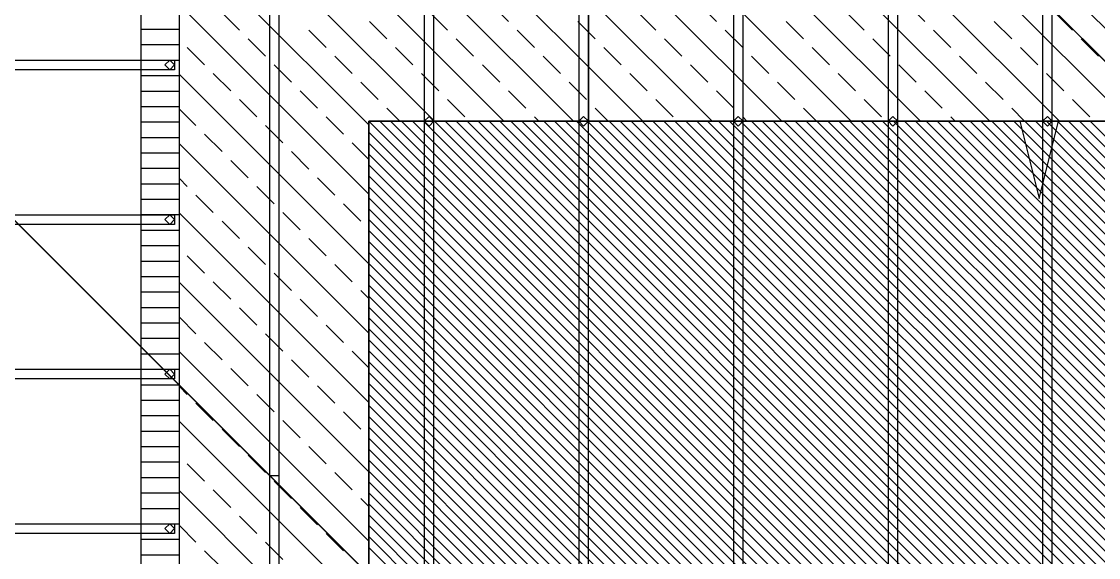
# Model space of a CAD drawing. Header units: inches. Extents: x -25328 to 8149, y -5530 to 4336.
# Drawn here: x 1272.1 to 1439.2, y 2967.9 to 3051.1 of the extents above; entities that cross this region are included whole.
import ezdxf

# ---------------------------------------------------------------- set-up
doc = ezdxf.new("R2010")
doc.units = ezdxf.units.IN
doc.header["$LTSCALE"] = 16
doc.header["$MEASUREMENT"] = 0
for name, color, linetype in [('1st_Floor_Objects_Non-Associativ', 7, 'CONTINUOUS'), ('1st_Floor_Objects_Planes', 7, 'CONTINUOUS'), ('1st_Floor_Objects_Roof_Framing', 40, 'CONTINUOUS'), ('1st_Floor_Objects_Roof_Truss', 40, 'CONTINUOUS'), ('1st_Floor_Objects_Walls', 7, 'CONTINUOUS')]:
    doc.layers.add(name, color=color, linetype=linetype)

msp = doc.modelspace()

# ---------------------------------------------------------------- linework, layer by layer
at = {"layer": '1st_Floor_Objects_Non-Associativ', "color": 7}
for p, q in [((1303.89880076, 3057.0859273), (1325.95802012, 3035.02675372)), ((1314.67510691, 3057.0859273), (1336.16820994, 3035.59282427)), ((1325.45141307, 3057.0859273), (1346.94451609, 3035.59282427)), ((1336.22771922, 3057.0859273), (1357.72082225, 3035.59282427)), ((1347.00402537, 3057.0859273), (1360.05610362, 3044.03389483)), ((1368.55663768, 3057.0859273), (1390.0497407, 3035.59282427)), ((1379.33294383, 3057.0859273), (1400.82604686, 3035.59282427)), ((1390.1092042, 3057.0859273), (1411.60235301, 3035.59282427)), ((1400.88555613, 3057.0859273), (1422.37865916, 3035.59282427)), ((1411.66181651, 3057.0859273), (1433.15496531, 3035.59282427)), ((1422.43816844, 3057.0859273), (1443.93127147, 3035.59282427)), ((1433.21442881, 3057.0859273), (1454.70757762, 3035.59282427)), ((1360.05592051, 3054.81038409), (1379.27343455, 3035.59282427)), ((1296.55604258, 3053.6524251), (1325.95802012, 3024.25044757)), ((1344.93186656, 3053.76997882), (1347.6259431, 3051.0758565)), ((1377.26096812, 3053.76979571), (1379.95504466, 3051.0756734)), ((1409.5898408, 3053.76970416), (1412.28391734, 3051.07558184)), ((1303.17342845, 3052.42314654), (1305.86750499, 3049.72902423)), ((1326.07319346, 3051.07594805), (1328.76727, 3048.38182574)), ((1335.50253001, 3052.42296343), (1338.19660655, 3049.72884112)), ((1358.40229502, 3051.07576495), (1361.09637156, 3048.38164263)), ((1367.83163157, 3052.42278033), (1370.52570811, 3049.72865801)), ((1390.73135081, 3051.0756734), (1393.42542735, 3048.38155108)), ((1400.16064158, 3052.42278033), (1402.85471812, 3049.72865801)), ((1423.06031504, 3051.0756734), (1425.75439158, 3048.38155108)), ((1432.48951426, 3052.42268878), (1435.1835908, 3049.72856646)), ((1316.64394847, 3049.72902423), (1319.33802501, 3047.03490191)), ((1348.97300425, 3049.72884112), (1351.66708079, 3047.03471881)), ((1381.30210582, 3049.72865801), (1383.99618235, 3047.0345357)), ((1413.6309785, 3049.72856646), (1416.32505503, 3047.03444415)), ((1307.21456614, 3048.38200884), (1309.90864268, 3045.68788653)), ((1339.54366771, 3048.38182574), (1342.23774424, 3045.68770342)), ((1371.87276927, 3048.38164263), (1374.56684581, 3045.68752032)), ((1404.20177928, 3048.38164263), (1406.89585582, 3045.68752032)), ((1436.53065196, 3048.38155108), (1439.2247285, 3045.68742877)), ((1297.7852296, 3047.03499346), (1300.47930613, 3044.34087115)), ((1330.11433116, 3047.03481036), (1332.8084077, 3044.34068804)), ((1362.44343272, 3047.03462725), (1365.13750926, 3044.34050494)), ((1394.77248851, 3047.0345357), (1397.46656504, 3044.34041339)), ((1427.10145274, 3047.0345357), (1429.79552928, 3044.34041339)), ((1311.25570384, 3044.34087115), (1313.94978038, 3041.64674883)), ((1320.68508616, 3045.68788653), (1323.3791627, 3042.99376422)), ((1343.5848054, 3044.34068804), (1346.27888194, 3041.64656573)), ((1353.01414195, 3045.68770342), (1355.70821849, 3042.99358111)), ((1375.91390696, 3044.34050494), (1378.6079835, 3041.64638262)), ((1385.34324351, 3045.68752032), (1388.03732005, 3042.993398)), ((1408.24291697, 3044.34050494), (1410.93699351, 3041.64638262)), ((1417.67211619, 3045.68742877), (1420.36619273, 3042.99330645)), ((1296.55604258, 3042.87593585), (1325.95802012, 3013.47404986)), ((1301.82636729, 3042.99385577), (1304.52044383, 3040.29973345)), ((1334.15546885, 3042.99367266), (1336.84954539, 3040.29955035)), ((1360.05610362, 3044.03389483), (1368.4971284, 3035.59282427)), ((1366.48457042, 3042.99348956), (1369.17864695, 3040.29936724)), ((1398.8136262, 3042.993398), (1401.50770274, 3040.29927569)), ((1431.14259044, 3042.993398), (1433.83666697, 3040.29927569)), ((1324.72622386, 3041.64674883), (1327.4203004, 3038.95262652)), ((1357.05527964, 3041.64656573), (1359.74935618, 3038.95244341)), ((1389.38438121, 3041.64638262), (1392.07845774, 3038.95226031)), ((1421.71325389, 3041.64629107), (1424.40733043, 3038.95216876)), ((1315.29684153, 3040.29973345), (1317.99091807, 3037.60561114)), ((1347.6259431, 3040.29955035), (1350.32001963, 3037.60542803)), ((1379.95504466, 3040.29936724), (1382.6491212, 3037.60524493)), ((1412.28405467, 3040.29936724), (1414.97813121, 3037.60524493)), ((1296.55604258, 3037.48796588), (1299.13229075, 3034.91167193)), ((1305.86750499, 3038.95271807), (1308.56158152, 3036.25859576)), ((1328.76736155, 3037.60561114), (1330.78010264, 3035.59282427)), ((1338.19660655, 3038.95253497), (1340.89068309, 3036.25841265)), ((1361.09641734, 3037.60542803), (1363.10897532, 3035.59282427)), ((1370.52570811, 3038.95235186), (1373.21978465, 3036.25822955)), ((1393.4255189, 3037.60524493), (1395.43789378, 3035.59282427)), ((1402.8547639, 3038.95226031), (1405.54884044, 3036.25813799)), ((1425.75439158, 3037.60515338), (1427.76667491, 3035.59282427)), ((1435.18372813, 3038.95226031), (1437.87780467, 3036.25813799)), ((1319.33797923, 3036.25859576), (1322.03205577, 3033.56447344)), ((1351.66708079, 3036.25841265), (1352.33266917, 3035.59282427)), ((1383.99618235, 3036.25822955), (1384.66158763, 3035.59282427)), ((1416.32519236, 3036.25822955), (1416.99059764, 3035.59282427)), ((1309.90864268, 3034.91158038), (1312.60271922, 3032.21745806)), ((1325.95802012, 3035.58879595), (1518.27978221, 2843.26707965)), ((1327.65105906, 3035.59282427), (1519.97680369, 2843.26707965)), ((1329.34808055, 3035.59282427), (1521.67382518, 2843.26707965)), ((1331.04505626, 3035.59282427), (1523.37080088, 2843.26707965)), ((1332.74212352, 3035.59282427), (1525.06786815, 2843.26707965)), ((1334.43909922, 3035.59282427), (1526.76484385, 2843.26707965)), ((1336.13612071, 3035.59282427), (1528.46186534, 2843.26707965)), ((1337.83314219, 3035.59282427), (1530.15888682, 2843.26707965)), ((1339.53020945, 3035.59282427), (1531.85595408, 2843.26707965)), ((1341.22723094, 3035.59282427), (1533.55297557, 2843.26707965)), ((1342.92420665, 3035.59282427), (1534.04433909, 2844.47269183)), ((1344.62127391, 3035.59282427), (1534.04433909, 2846.16975909)), ((1346.31824961, 3035.59282427), (1534.04433909, 2847.86678057)), ((1348.0152711, 3035.59282427), (1534.04433909, 2849.56380206)), ((1349.71233836, 3035.59282427), (1534.04433909, 2851.26082354)), ((1351.40935984, 3035.59282427), (1534.04433909, 2852.95784503)), ((1353.10633555, 3035.59282427), (1534.04433909, 2854.65482073)), ((1354.80340281, 3035.59282427), (1534.04433909, 2856.35188799)), ((1356.50037852, 3035.59282427), (1534.04433909, 2858.04890948)), ((1358.19744578, 3035.59282427), (1534.04433909, 2859.74593096)), ((1359.89446727, 3035.59282427), (1534.04433909, 2861.44295245)), ((1361.59144297, 3035.59282427), (1534.04433909, 2863.13992816)), ((1363.28846446, 3035.59282427), (1534.04433909, 2864.83694964)), ((1364.98553172, 3035.59282427), (1534.04433909, 2866.53406268)), ((1366.68250743, 3035.59282427), (1534.04433909, 2868.23103839)), ((1368.37952891, 3035.59282427), (1534.04433909, 2869.92805987)), ((1370.0765504, 3035.59282427), (1534.04433909, 2871.62508135)), ((1371.77357188, 3035.59282427), (1534.04433909, 2873.32205706)), ((1373.47063914, 3035.59282427), (1534.04433909, 2875.01912432)), ((1375.16766063, 3035.59282427), (1534.04433909, 2876.71614581)), ((1376.86463633, 3035.59282427), (1534.04433909, 2878.41316729)), ((1378.56170359, 3035.59282427), (1534.04433909, 2880.110143)), ((1380.25877086, 3035.59282427), (1534.04433909, 2881.80725604)), ((1381.95574656, 3035.59282427), (1534.04433909, 2883.50423174)), ((1383.65276805, 3035.59282427), (1534.04433909, 2885.20125323)), ((1385.34974376, 3035.59282427), (1534.04433909, 2886.89827471)), ((1387.04681102, 3035.59282427), (1534.04433909, 2888.5952962)), ((1388.7438325, 3035.59282427), (1534.04433909, 2890.29231768)), ((1390.44085398, 3035.59282427), (1534.04433909, 2891.98933917)), ((1392.13787547, 3035.59282427), (1534.04433909, 2893.68636065)), ((1393.83485118, 3035.59282427), (1534.04433909, 2895.38338214)), ((1395.53191844, 3035.59282427), (1534.04433909, 2897.08040362)), ((1397.22893992, 3035.59282427), (1534.04433909, 2898.7774251)), ((1398.92596141, 3035.59282427), (1534.04433909, 2900.47440081)), ((1400.62298289, 3035.59282427), (1534.04433909, 2902.17146807)), ((1402.3199586, 3035.59282427), (1534.04433909, 2903.86848956)), ((1404.01698008, 3035.59282427), (1534.04433909, 2905.56551104)), ((1405.71404734, 3035.59282427), (1534.04433909, 2907.26253253)), ((1407.41106883, 3035.59282427), (1534.04433909, 2908.95950823)), ((1409.10804454, 3035.59282427), (1534.04433909, 2910.65657549)), ((1410.8051118, 3035.59282427), (1534.04433909, 2912.35359698)), ((1412.50208751, 3035.59282427), (1534.04433909, 2914.05061846)), ((1414.19910899, 3035.59282427), (1534.04433909, 2915.74763995)), ((1415.89613047, 3035.59282427), (1534.04433909, 2917.44466143)), ((1417.59315196, 3035.59282427), (1534.04433909, 2919.14168292)), ((1419.29021922, 3035.59282427), (1534.04433909, 2920.8387044)), ((1420.9872407, 3035.59282427), (1534.04433909, 2922.53572589)), ((1422.68426219, 3035.59282427), (1534.04433909, 2924.23274737)), ((1424.38128367, 3035.59282427), (1534.04433909, 2925.92976885)), ((1426.07825938, 3035.59282427), (1534.04433909, 2927.62679034)), ((1427.77528086, 3035.59282427), (1534.04433909, 2929.32372027)), ((1429.47230235, 3035.59282427), (1534.04433909, 2931.02083331)), ((1431.16932383, 3035.59282427), (1534.04433909, 2932.71785479)), ((1432.86639109, 3035.59282427), (1534.04433909, 2934.41487628)), ((1434.56341258, 3035.59282427), (1534.04433909, 2936.11189776)), ((1436.26043406, 3035.59282427), (1534.04433909, 2937.80891924)), ((1437.95740977, 3035.59282427), (1534.04433909, 2939.50594073)), ((1300.47935191, 3033.56465655), (1303.17342845, 3030.87053424)), ((1325.95802012, 3033.89177447), (1516.58276072, 2843.26707965)), ((1296.55604258, 3032.0998128), (1325.95802012, 3002.69783526)), ((1313.94978038, 3030.87044268), (1316.64385691, 3028.17632037)), ((1323.37911692, 3032.21745806), (1325.95802012, 3029.63850909)), ((1325.95802012, 3032.19475299), (1514.88569346, 2843.26707965)), ((1304.52048961, 3029.52351885), (1307.21456614, 3026.82939654)), ((1325.95802012, 3030.49782305), (1513.18871775, 2843.26707965)), ((1325.95802012, 3028.80080157), (1511.49169627, 2843.26707965)), ((1296.55604258, 3026.71156817), (1297.7852296, 3025.48238116)), ((1317.99091807, 3026.82930499), (1320.68499461, 3024.13518267)), ((1325.95802012, 3027.10378008), (1509.79467479, 2843.26707965)), ((1299.13229075, 3024.13536578), (1301.82636729, 3021.44124346)), ((1308.5616273, 3025.48238116), (1311.25570384, 3022.78825884)), ((1325.95802012, 3025.4067586), (1508.0976533, 2843.26707965)), ((1322.03205577, 3022.78816729), (1324.72613231, 3020.09404498)), ((1325.95802012, 3023.70964556), (1506.40063182, 2843.26707965)), ((1296.55604258, 3021.32332354), (1325.95802012, 2991.92143756)), ((1312.602765, 3021.44124346), (1315.29684153, 3018.74712115)), ((1325.95802012, 3022.01271563), (1504.70361033, 2843.26707965)), ((1303.17342845, 3020.09422808), (1305.86750499, 3017.40010577)), ((1325.95802012, 3020.31569415), (1503.00658885, 2843.26707965)), ((1325.95802012, 3018.61867266), (1501.30956736, 2843.26707965)), ((1307.21456614, 3016.05309039), (1309.90864268, 3013.35896807)), ((1316.64390269, 3017.40010577), (1319.33797923, 3014.70598345)), ((1325.95802012, 3016.92165118), (1499.61254588, 2843.26707965)), ((1297.78527537, 3014.70607501), (1300.47935191, 3012.01195269)), ((1325.95802012, 3015.22462969), (1497.9155244, 2843.26707965)), ((1320.68504039, 3013.35896807), (1323.37911692, 3010.66484576)), ((1325.95802012, 3013.52760821), (1496.21850291, 2843.26707965)), ((1311.25570384, 3012.01195269), (1313.94978038, 3009.31783038)), ((1325.95802012, 3011.83058673), (1494.52148143, 2843.26707965)), ((1296.55608836, 3010.54720049), (1325.95802012, 2981.14522296)), ((1301.82641307, 3010.66493731), (1304.52048961, 3007.970815)), ((1324.72617808, 3009.31783038), (1325.95802012, 3008.08598834)), ((1325.95802012, 3010.13356524), (1492.82445994, 2843.26707965)), ((1315.29684153, 3007.970815), (1317.99091807, 3005.27669268)), ((1325.95802012, 3008.43654376), (1491.12743846, 2843.26707965)), ((1305.86755076, 3006.62379962), (1308.5616273, 3003.9296773)), ((1325.95802012, 3006.73943072), (1489.43041697, 2843.26707965)), ((1296.55604258, 3005.15895587), (1299.13229075, 3002.58266192)), ((1325.95802012, 3005.04250079), (1487.73339549, 2843.26707965)), ((1309.90868846, 3002.58266192), (1312.602765, 2999.88853961)), ((1319.33797923, 3003.9296773), (1322.03205577, 3001.23555499)), ((1325.95802012, 3003.3454793), (1486.036374, 2843.26707965)), ((1300.47935191, 3001.23564654), (1303.17342845, 2998.54152423)), ((1325.95802012, 3001.64845782), (1484.33935252, 2843.26707965)), ((1296.55604258, 2999.77071124), (1325.95802012, 2970.36882525)), ((1323.37911692, 2999.88853961), (1325.95802012, 2997.30959063)), ((1325.95802012, 2999.95143633), (1482.64233104, 2843.26707965)), ((1313.94982615, 2998.54152423), (1316.64390269, 2995.84740191)), ((1325.95802012, 2998.2543233), (1480.94530955, 2843.26707965)), ((1304.52048961, 2997.19450884), (1307.21456614, 2994.50038653)), ((1325.95802012, 2996.55739337), (1479.24828807, 2843.26707965)), ((1296.55604258, 2994.38264971), (1297.7852296, 2993.1534627)), ((1317.99096385, 2994.50038653), (1320.68504039, 2991.80626422)), ((1325.95802012, 2994.86037188), (1477.55126658, 2843.26707965)), ((1308.5616273, 2993.15337115), (1311.25570384, 2990.45924883)), ((1325.95802012, 2993.1633504), (1475.8542451, 2843.26707965)), ((1299.13229075, 2991.80644732), (1301.82636729, 2989.11232501)), ((1325.95802012, 2991.46632891), (1474.15722361, 2843.26707965)), ((1296.55608836, 2988.99458819), (1325.95802012, 2959.59261065)), ((1312.602765, 2989.11223345), (1315.29684153, 2986.41811114)), ((1322.03210154, 2990.45924883), (1324.72617808, 2987.76512652)), ((1325.95802012, 2989.76930743), (1472.46020213, 2843.26707965)), ((1303.17342845, 2987.76530963), (1305.86750499, 2985.07118731)), ((1325.95802012, 2988.07228594), (1470.76318065, 2843.26707965)), ((1325.95802012, 2986.37526446), (1469.06615916, 2843.26707965)), ((1316.64390269, 2985.07109576), (1319.33797923, 2982.37697344)), ((1325.95802012, 2984.67824298), (1467.36913768, 2843.26707965)), ((1297.78527537, 2982.37715655), (1300.47935191, 2979.68303424)), ((1307.21456614, 2983.72417193), (1309.90864268, 2981.03004962)), ((1325.95802012, 2982.98122149), (1465.67211619, 2843.26707965)), ((1320.68504039, 2981.02995806), (1323.37911692, 2978.33583575)), ((1325.95802012, 2981.28420001), (1463.97509471, 2843.26707965)), ((1311.25570384, 2979.68303424), (1313.94978038, 2976.98891192)), ((1325.95802012, 2979.58717852), (1462.27807322, 2843.26707965)), ((1296.55608836, 2978.21809893), (1325.95802012, 2948.81621295)), ((1301.82641307, 2978.33601885), (1304.52048961, 2975.64189654)), ((1325.95802012, 2977.89015704), (1460.58105174, 2843.26707965)), ((1315.29684153, 2975.64189654), (1317.99091807, 2972.94777423)), ((1324.72617808, 2976.98882037), (1325.95802012, 2975.75697833)), ((1325.95802012, 2976.193044), (1458.88403025, 2843.26707965)), ((1305.86755076, 2974.29488116), (1308.5616273, 2971.60075884)), ((1325.95802012, 2974.49611407), (1457.18700877, 2843.26707965)), ((1296.55608836, 2972.83003741), (1299.13229075, 2970.25374346)), ((1325.95802012, 2972.79909258), (1455.48998729, 2843.26707965)), ((1319.33797923, 2971.60075884), (1322.03205577, 2968.90663653)), ((1325.95802012, 2971.1020711), (1453.7929658, 2843.26707965)), ((1309.90868846, 2970.25374346), (1312.602765, 2967.55962115)), ((1325.95802012, 2969.40504962), (1452.09594432, 2843.26707965)), ((1300.47935191, 2968.90672808), (1303.17342845, 2966.21260577))]:
    msp.add_line(p, q, dxfattribs=at)
msp.add_lwpolyline([(1296.55613414, 2779.08604937), (1296.55604258, 3057.0859273), (1360.05587474, 3057.0859273), (1360.05624095, 3035.59282427), (1325.95802012, 3035.59282427), (1325.95802012, 2843.26707965), (1534.04433909, 2843.26707965), (1534.04433909, 3035.59282427), (1360.05624095, 3035.59282427), (1360.05587474, 3057.0859273), (1570.05777446, 3057.0859273)], dxfattribs=at).dxf.unprotected_set("ltscale", 0)
msp.add_lwpolyline([(1534.04433909, 2843.26707965), (1325.95802012, 2843.26707965), (1325.95802012, 3035.59282427), (1534.04433909, 3035.59282427)], close=True, dxfattribs=at).dxf.unprotected_set("ltscale", 0)
at = {"layer": '1st_Floor_Objects_Planes', "color": 70}
for p, q in [((1080.05593577, 3211.08595782), (1398.55590525, 2892.58603411)), ((1398.55590525, 2892.58603411), (1080.05611888, 3211.08586627)), ((1588.05603495, 2897.08562213), (1274.05572215, 3211.08595782)), ((1274.0558137, 3211.08586627), (1588.05601207, 2897.08562213))]:
    msp.add_line(p, q, dxfattribs=at)
at = {"layer": '1st_Floor_Objects_Planes', "color": 210}
for p, q in [((1296.55617991, 2783.08598834), (1296.55604258, 3057.0859273)), ((1534.04433909, 3035.59282427), (1325.95802012, 3035.59282427)), ((1325.95802012, 3035.59282427), (1325.95802012, 2843.26707965))]:
    msp.add_line(p, q, dxfattribs=at)
at = {"layer": '1st_Floor_Objects_Planes', "color": 7}
for p, q in [((1325.95802012, 2843.26703387), (1325.95802012, 3035.59282427)), ((1325.95802012, 3035.59282427), (1534.04433909, 3035.59282427)), ((1427.00115672, 3035.59282427), (1430.00115672, 3023.59282427)), ((1433.00115672, 3035.59282427), (1427.00115672, 3035.59282427)), ((1430.00115672, 3023.59282427), (1433.00115672, 3035.59282427))]:
    msp.add_line(p, q, dxfattribs=at)
msp.add_lwpolyline([(1427.00115672, 3035.59282427), (1430.00115672, 3023.59282427), (1433.00115672, 3035.59282427)], close=True, dxfattribs=at).dxf.unprotected_set("ltscale", 0)
at = {"layer": '1st_Floor_Objects_Roof_Framing', "color": 40}
for points in [[(1295.80617991, 3044.33583575), (1295.05617991, 3045.08583575), (1294.30617991, 3044.33583575), (1295.05617991, 3043.58583575)], [(1334.5561494, 3035.59282427), (1335.3061494, 3036.34282427), (1336.0561494, 3035.59282427), (1335.3061494, 3034.84282427)], [(1358.55624095, 3035.59282427), (1359.30624095, 3036.34282427), (1360.05624095, 3035.59282427), (1359.30624095, 3034.84282427)], [(1382.55624095, 3035.59282427), (1383.30624095, 3036.34282427), (1384.05624095, 3035.59282427), (1383.30624095, 3034.84282427)], [(1406.55624095, 3035.59282427), (1407.30624095, 3036.34282427), (1408.05624095, 3035.59282427), (1407.30624095, 3034.84282427)], [(1430.55624095, 3035.59282427), (1431.30624095, 3036.34282427), (1432.05624095, 3035.59282427), (1431.30624095, 3034.84282427)], [(1295.80617991, 3020.33583575), (1295.05617991, 3021.08583575), (1294.30617991, 3020.33583575), (1295.05617991, 3019.58583575)], [(1295.80617991, 2996.33583575), (1295.05617991, 2997.08583575), (1294.30617991, 2996.33583575), (1295.05617991, 2995.58583575)], [(1295.80617991, 2972.33583575), (1295.05617991, 2973.08583575), (1294.30617991, 2972.33583575), (1295.05617991, 2971.58583575)]]:
    msp.add_lwpolyline(points, close=True, dxfattribs=at).dxf.unprotected_set("ltscale", 0)
at = {"layer": '1st_Floor_Objects_Roof_Truss', "color": 40}
for p, q in [((1295.80617991, 3045.08583575), (1295.80617991, 3043.58583575)), ((1334.55619517, 3035.59282427), (1336.05619517, 3035.59282427)), ((1334.55619517, 3035.59282427), (1336.05619517, 3035.59282427)), ((1334.55619517, 3035.59282427), (1336.05619517, 3035.59282427)), ((1334.55619517, 3035.59282427), (1336.05619517, 3035.59282427)), ((1358.55624095, 3035.59282427), (1360.05624095, 3035.59282427)), ((1358.55624095, 3035.59282427), (1360.05624095, 3035.59282427)), ((1358.55624095, 3035.59282427), (1360.05624095, 3035.59282427)), ((1358.55624095, 3035.59282427), (1360.05624095, 3035.59282427)), ((1382.55624095, 3035.59282427), (1384.05624095, 3035.59282427)), ((1382.55624095, 3035.59282427), (1384.05624095, 3035.59282427)), ((1382.55624095, 3035.59282427), (1384.05624095, 3035.59282427)), ((1406.55624095, 3035.59282427), (1408.05624095, 3035.59282427)), ((1406.55624095, 3035.59282427), (1408.05624095, 3035.59282427)), ((1406.55624095, 3035.59282427), (1408.05624095, 3035.59282427)), ((1430.55624095, 3035.59282427), (1432.05624095, 3035.59282427)), ((1430.55624095, 3035.59282427), (1432.05624095, 3035.59282427)), ((1430.55624095, 3035.59282427), (1432.05624095, 3035.59282427)), ((1295.80617991, 3021.08583575), (1295.80617991, 3019.58583575)), ((1295.80617991, 2997.08583575), (1295.80617991, 2995.58583575)), ((1295.80617991, 2997.08583575), (1295.80617991, 2995.58583575)), ((1310.55624095, 2980.5857442), (1312.05628672, 2980.5857442)), ((1310.55624095, 2980.5857442), (1312.05628672, 2980.5857442)), ((1295.80617991, 2973.08583575), (1295.80617991, 2971.58583575)), ((1295.80617991, 2973.08583575), (1295.80617991, 2971.58583575))]:
    msp.add_line(p, q, dxfattribs=at)
for points in [[(1310.55624095, 3065.08589678), (1310.55624095, 2550.08615618), (1311.30624095, 2550.08615618), (1312.05624095, 2550.08615618), (1312.05624095, 3065.08589678), (1311.30624095, 3065.08589678)], [(1334.55619517, 3065.08589678), (1334.55619517, 2550.08615618), (1335.30619517, 2550.08615618), (1336.05619517, 2550.08615618), (1336.05619517, 3065.08589678), (1335.30619517, 3065.08589678)], [(1358.55624095, 3065.08589678), (1358.55624095, 2550.08615618), (1359.30624095, 2550.08615618), (1360.05624095, 2550.08615618), (1360.05624095, 3065.08589678), (1359.30624095, 3065.08589678)], [(1382.55624095, 3065.08589678), (1382.55624095, 2678.08580523), (1383.30624095, 2678.08580523), (1384.05624095, 2678.08580523), (1384.05624095, 3065.08589678), (1383.30624095, 3065.08589678)], [(1406.55624095, 3065.08589678), (1406.55624095, 2678.08580523), (1407.30624095, 2678.08580523), (1408.05624095, 2678.08580523), (1408.05624095, 3065.08589678), (1407.30624095, 3065.08589678)], [(1430.55624095, 3065.08589678), (1430.55624095, 2678.08580523), (1431.30624095, 2678.08580523), (1432.05624095, 2678.08580523), (1432.05624095, 3065.08589678), (1431.30624095, 3065.08589678)], [(1080.05602732, 3045.08583575), (1295.80617991, 3045.08583575), (1295.80617991, 3044.33583575), (1295.80617991, 3043.58583575), (1080.05602732, 3043.58583575), (1080.05602732, 3044.33583575)], [(1080.05602732, 3021.08583575), (1295.80617991, 3021.08583575), (1295.80617991, 3020.33583575), (1295.80617991, 3019.58583575), (1080.05602732, 3019.58583575), (1080.05602732, 3020.33583575)], [(1080.05611888, 2997.08583575), (1295.80617991, 2997.08583575), (1295.80617991, 2996.33583575), (1295.80617991, 2995.58583575), (1080.05611888, 2995.58583575), (1080.05611888, 2996.33583575)], [(1080.05611888, 2973.08583575), (1295.80617991, 2973.08583575), (1295.80617991, 2972.33583575), (1295.80617991, 2971.58583575), (1080.05611888, 2971.58583575), (1080.05611888, 2972.33583575)]]:
    msp.add_lwpolyline(points, close=True, dxfattribs=at).dxf.unprotected_set("ltscale", 0)
at = {"layer": '1st_Floor_Objects_Walls', "color": 7}
for p, q in [((1290.55613414, 3049.88649493), (1296.55613414, 3049.88649493)), ((1290.55613414, 3047.48653155), (1296.55613414, 3047.48653155)), ((1290.55613414, 3045.08656817), (1296.55613414, 3045.08656817)), ((1290.55613414, 3042.68660479), (1296.55613414, 3042.68660479)), ((1290.55613414, 3040.28664141), (1296.55613414, 3040.28664141)), ((1290.55613414, 3037.88667803), (1296.55613414, 3037.88667803)), ((1290.55613414, 3035.48671466), (1296.55613414, 3035.48671466)), ((1290.55613414, 3033.08675128), (1296.55613414, 3033.08675128)), ((1290.55613414, 3030.6867879), (1296.55613414, 3030.6867879)), ((1290.55613414, 3028.28682452), (1296.55613414, 3028.28682452)), ((1290.55613414, 3025.88686114), (1296.55613414, 3025.88686114)), ((1290.55613414, 3023.48689776), (1296.55613414, 3023.48689776)), ((1290.55613414, 3021.08693438), (1296.55613414, 3021.08693438)), ((1290.55613414, 3018.686971), (1296.55613414, 3018.686971)), ((1290.55613414, 3016.28700762), (1296.55613414, 3016.28700762)), ((1290.55613414, 3013.88704424), (1296.55613414, 3013.88704424)), ((1290.55613414, 3011.48708087), (1296.55613414, 3011.48708087)), ((1290.55613414, 3009.08711749), (1296.55613414, 3009.08711749)), ((1290.55613414, 3006.68715411), (1296.55613414, 3006.68715411)), ((1290.55613414, 3004.28719073), (1296.55613414, 3004.28719073)), ((1290.55613414, 3001.88722735), (1296.55613414, 3001.88722735)), ((1290.55613414, 2999.48726397), (1296.55613414, 2999.48726397)), ((1290.55613414, 2997.08730059), (1296.55613414, 2997.08730059)), ((1290.55613414, 2994.68733721), (1296.55613414, 2994.68733721)), ((1290.55613414, 2992.28737383), (1296.55613414, 2992.28737383)), ((1290.55613414, 2989.88741046), (1296.55613414, 2989.88741046)), ((1290.55613414, 2987.48744708), (1296.55613414, 2987.48744708)), ((1290.55613414, 2985.0874837), (1296.55613414, 2985.0874837)), ((1290.55613414, 2982.68752032), (1296.55613414, 2982.68752032)), ((1290.55613414, 2980.28755694), (1296.55613414, 2980.28755694)), ((1290.55613414, 2977.88759356), (1296.55613414, 2977.88759356)), ((1290.55613414, 2975.48763018), (1296.55613414, 2975.48763018)), ((1290.55613414, 2973.0876668), (1296.55613414, 2973.0876668)), ((1290.55613414, 2970.68770342), (1296.55613414, 2970.68770342)), ((1290.55613414, 2968.28774005), (1296.55613414, 2968.28774005))]:
    msp.add_line(p, q, dxfattribs=at)
msp.add_lwpolyline([(1290.55613414, 3057.08638507), (1290.55613414, 2925.19002276), (1296.55613414, 2925.19002276), (1296.55613414, 3057.08638507)], close=True, dxfattribs=at).dxf.unprotected_set("ltscale", 0)
msp.add_lwpolyline([(1290.55613414, 3057.08638507), (1290.55613414, 2925.19002276), (1296.55613414, 2925.19002276), (1296.55613414, 3057.08638507)], close=True, dxfattribs=at).dxf.unprotected_set("ltscale", 0)

doc.saveas('drawing.dxf')
